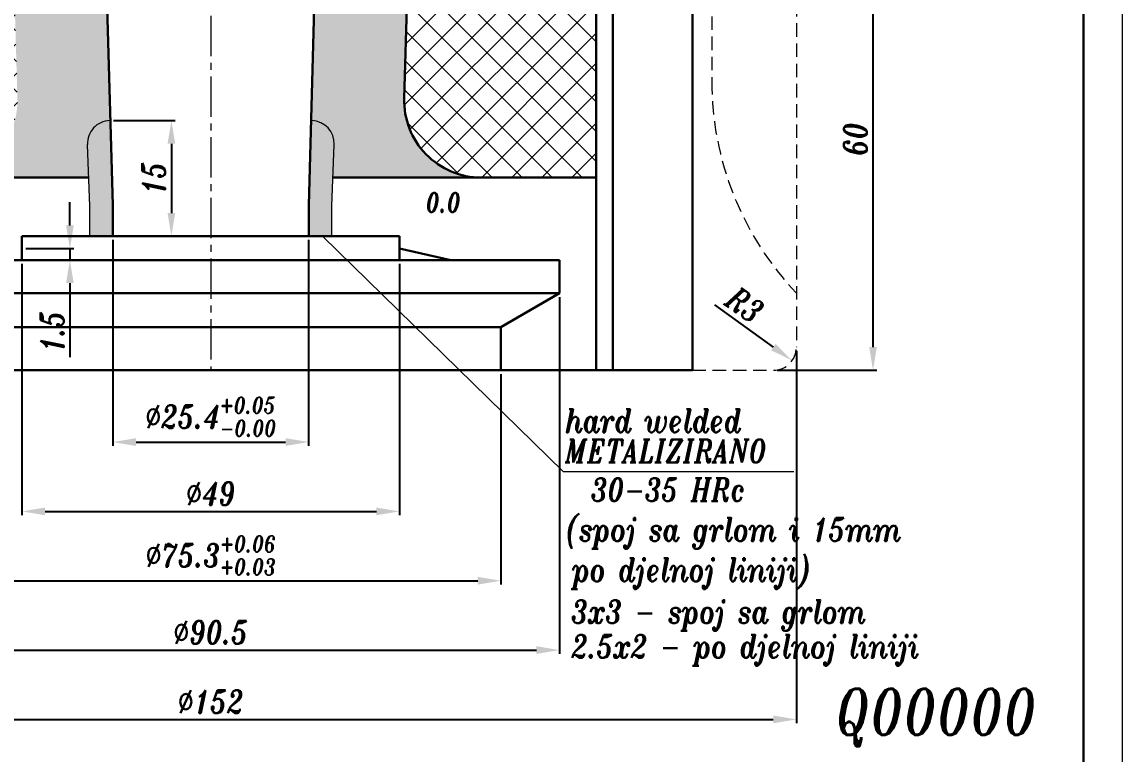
# Model space of a CAD drawing. Extents: x 39 to 1392, y 12 to 642.
# Drawn here: x 736.7 to 879.4, y 68.4 to 163.4 of the extents above; entities that cross this region are included whole.
import ezdxf

# ---------------------------------------------------------------- set-up
doc = ezdxf.new("R2010")
doc.units = 0
doc.header["$LTSCALE"] = 7
doc.header["$MEASUREMENT"] = 0
doc.linetypes.add('CENTER2', pattern=[1.125, 0.75, -0.125, 0.125, -0.125])
doc.linetypes.add('HIDDEN', pattern=[0.375, 0.25, -0.125])
doc.layers.get('0').update_dxf_attribs({"linetype": 'CONTINUOUS', "lineweight": 15})
for name, color, linetype, lineweight in [('1', 1, 'CENTER2', 15), ('2', 2, 'HIDDEN', 15), ('3', 3, 'CONTINUOUS', 30), ('8', 251, 'CONTINUOUS', 15), ('ENGLISH', 252, 'CONTINUOUS', 18)]:
    doc.layers.add(name, color=color, linetype=linetype, lineweight=lineweight)
doc.styles.add('ITALICT', font='ITALICT.shx', dxfattribs={"width": 0.8, "height": 3})
doc.dimstyles.get("Standard").update_dxf_attribs({"dimtxt": 3, "dimasz": 3, "dimexe": 0.5, "dimexo": 0.5, "dimgap": 0.8, "dimtad": 1, "dimdsep": 46, "dimtxsty": 'ITALICT', "dimcen": 0.09, "dimazin": 2, "dimtfac": 1, "dimtmove": 0, "dimatfit": 3, "dimfxl": 1, "dimtolj": 1, "dimtzin": 0, "dimarcsym": 0})

# ---------------------------------------------------------------- blocks, each defined once
blk = doc.blocks.new('*D30')
at = {"color": 0, "lineweight": -2}
for p, q in [((736.66, 132.02), (736.66, 99.39)), ((785.66, 132.02), (785.66, 99.39)), ((739.66, 99.89), (782.66, 99.89))]:
    blk.add_line(p, q, dxfattribs=at)
at = {"color": 0}
for points in [[(739.66, 100.39), (739.66, 99.39), (736.66, 99.89)], [(782.66, 100.39), (782.66, 99.39), (785.66, 99.89)]]:
    blk.add_solid(points, dxfattribs=at)
at = {"color": 0, "insert": (761.16, 102.19), "char_height": 3, "attachment_point": 5, "style": 'ITALICT'}
blk.add_mtext('\\A1;%%c49', dxfattribs=at)
blk = doc.blocks.new('*D36')
at = {"color": 0, "lineweight": -2}
for p, q in [((813.85, 178.22), (847.6, 178.22)), ((847.1, 121.22), (847.1, 175.22)), ((834.66, 118.22), (847.6, 118.22))]:
    blk.add_line(p, q, dxfattribs=at)
at = {"color": 0}
for points in [[(846.6, 175.22), (847.6, 175.22), (847.1, 178.22)], [(846.6, 121.22), (847.6, 121.22), (847.1, 118.22)]]:
    blk.add_solid(points, dxfattribs=at)
at = {"color": 0, "insert": (844.8, 148.22), "char_height": 3, "attachment_point": 5, "rotation": 90, "style": 'ITALICT'}
blk.add_mtext('\\A1;60', dxfattribs=at)
blk = doc.blocks.new('*D47')
at = {"color": 0, "lineweight": -2}
for p, q in [((685.16, 120.72), (685.16, 72.39)), ((837.16, 120.72), (837.16, 72.39)), ((688.16, 72.89), (834.16, 72.89))]:
    blk.add_line(p, q, dxfattribs=at)
at = {"color": 0}
for points in [[(688.16, 73.39), (688.16, 72.39), (685.16, 72.89)], [(834.16, 73.39), (834.16, 72.39), (837.16, 72.89)]]:
    blk.add_solid(points, dxfattribs=at)
at = {"color": 0, "insert": (761.16, 75.19), "char_height": 3, "attachment_point": 5, "style": 'ITALICT'}
blk.add_mtext('\\A1;%%c152', dxfattribs=at)
blk = doc.blocks.new('*D59')
at = {"color": 0, "lineweight": -2}
for p, q in [((748.46, 135.12), (748.46, 108.39)), ((773.86, 135.12), (773.86, 108.39)), ((751.46, 108.89), (770.86, 108.89))]:
    blk.add_line(p, q, dxfattribs=at)
at = {"color": 0}
for points in [[(751.46, 109.39), (751.46, 108.39), (748.46, 108.89)], [(770.86, 108.39), (770.86, 109.39), (773.86, 108.89)]]:
    blk.add_solid(points, dxfattribs=at)
at = {"color": 0, "insert": (761.16, 112.18), "char_height": 3, "attachment_point": 5, "style": 'ITALICT'}
blk.add_mtext('\\A1;%%c25.4{}{\\H0.71x;\\C3;\\S+0.05^ -0.00;}', dxfattribs=at)
blk = doc.blocks.new('*D60')
at = {"color": 0, "lineweight": -2}
for p, q in [((723.51, 117.72), (723.51, 90.39)), ((798.81, 117.72), (798.81, 90.39)), ((726.51, 90.89), (795.81, 90.89))]:
    blk.add_line(p, q, dxfattribs=at)
at = {"color": 0}
for points in [[(726.51, 91.39), (726.51, 90.39), (723.51, 90.89)], [(795.81, 91.39), (795.81, 90.39), (798.81, 90.89)]]:
    blk.add_solid(points, dxfattribs=at)
at = {"color": 0, "insert": (761.16, 94.18), "char_height": 3, "attachment_point": 5, "style": 'ITALICT'}
blk.add_mtext('\\A1;%%c75.3{}{\\H0.71x;\\C3;\\S+0.06^ +0.03;}', dxfattribs=at)
blk = doc.blocks.new('*D61')
at = {"color": 0, "lineweight": -2}
for p, q in [((715.91, 127.71), (715.91, 81.39)), ((806.41, 127.71), (806.41, 81.39)), ((718.91, 81.89), (803.41, 81.89))]:
    blk.add_line(p, q, dxfattribs=at)
at = {"color": 0}
for points in [[(718.91, 82.39), (718.91, 81.39), (715.91, 81.89)], [(803.41, 82.39), (803.41, 81.39), (806.41, 81.89)]]:
    blk.add_solid(points, dxfattribs=at)
at = {"color": 0, "insert": (761.16, 84.19), "char_height": 3, "attachment_point": 5, "style": 'ITALICT'}
blk.add_mtext('\\A1;%%c90.5', dxfattribs=at)
blk = doc.blocks.new('*D62')
at = {"color": 0, "lineweight": -2}
for p, q in [((742.88, 137.02), (742.88, 140.02)), ((737.16, 134.02), (743.38, 134.02)), ((742.88, 134.02), (742.88, 132.52)), ((742.88, 129.52), (742.88, 119.89))]:
    blk.add_line(p, q, dxfattribs=at)
at = {"color": 0}
for points in [[(742.38, 137.02), (743.38, 137.02), (742.88, 134.02)], [(742.38, 129.52), (743.38, 129.52), (742.88, 132.52)]]:
    blk.add_solid(points, dxfattribs=at)
at = {"color": 0, "insert": (740.58, 123.21), "char_height": 3, "attachment_point": 5, "rotation": 90, "style": 'ITALICT'}
blk.add_mtext('\\A1;1.5', dxfattribs=at)
blk = doc.blocks.new('*D72')
at = {"color": 0, "lineweight": -2}
blk.add_line((826.53, 126.71), (834.16, 121.22), dxfattribs=at)
at = {"color": 0}
blk.add_solid([(834.46, 121.63), (833.87, 120.82), (836.6, 119.47)], dxfattribs=at)
at = {"color": 0, "insert": (830.47, 126.71), "char_height": 3, "attachment_point": 5, "rotation": 324.2688, "style": 'ITALICT'}
blk.add_mtext('\\A1;R3', dxfattribs=at)
blk = doc.blocks.new('*D95')
at = {"color": 0, "lineweight": -2}
for p, q in [((748.53, 150.62), (756.55, 150.62)), ((756.05, 147.62), (756.05, 138.62)), ((756.55, 135.62), (756.55, 135.62))]:
    blk.add_line(p, q, dxfattribs=at)
at = {"color": 0}
for points in [[(756.55, 147.62), (755.55, 147.62), (756.05, 150.62)], [(755.55, 138.62), (756.55, 138.62), (756.05, 135.62)]]:
    blk.add_solid(points, dxfattribs=at)
at = {"color": 0, "insert": (753.75, 143.12), "char_height": 3, "attachment_point": 5, "rotation": 90, "style": 'ITALICT'}
blk.add_mtext('\\A1;15', dxfattribs=at)

msp = doc.modelspace()

# ---------------------------------------------------------------- hatches: boundary and pattern name
h = msp.add_hatch(color=256)
h.dxf.hatch_style = 1
h.paths.add_polyline_path([(740.674, 328.721, -0.02924157), (740.2642, 335.721, -0.07458281), (741.4642, 343.721), (738.3406, 343.721, 0.06697383), (737.2642, 335.721, 0.00992357), (737.3139, 333.221, 0.0067559), (737.4044, 331.521, 0.39480514), (740.3977, 328.721)])
h.paths.add_polyline_path([(783.0552, 343.721), (780.8642, 343.721, -0.07458281), (782.0642, 335.721, -0.02924157), (781.6545, 328.721), (781.9308, 328.721, 0.39480514), (784.9241, 331.521, 0.0067559), (785.0146, 333.221, 0.00992357), (785.0642, 335.721, 0.06697383), (783.9878, 343.721)])
h.paths.add_polyline_path([(745.4642, 135.621), (748.4642, 135.621), (748.4642, 139.621), (748.0338, 150.6214, 0.41421356), (745.1534, 147.5064), (745.3211, 143.221), (745.4642, 139.5624)])
h.paths.add_polyline_path([(776.8642, 139.5624), (777.0074, 143.221), (777.1751, 147.5064, 0.41421356), (774.2947, 150.6214), (773.8642, 139.621), (773.8642, 135.621), (775.6465, 135.621), (776.8642, 135.621)])
at = {"layer": '8'}
h = msp.add_hatch(dxfattribs=at)
h.set_pattern_fill('ANSI37', color=256, scale=22, angle=90, style=0)
h.set_pattern_definition([(135, (-2928.744, 3e-29), (-1.9445436, -1.9445436), []), (225, (-2928.744, 3e-29), (1.9445436, -1.9445436), [])])
h.paths.add_polyline_path([(732.4435, 265.1757), (732.4144, 270.6573, 0.02790548), (731.6445, 283.2411, -0.02923352), (730.9142, 295.721, 0.03116951), (729.1207, 324.4642, 0.37816167), (719.1982, 333.221), (711.1642, 333.221), (711.1642, 290.3342), (711.1642, 275.7329)])
h.paths.add_polyline_path([(734.1222, 196.6787, -0.02444347), (732.6644, 223.5573), (732.4435, 265.1757), (711.1642, 275.7329), (711.1642, 198.2861), (717.3083, 196.6787)])
h.paths.add_polyline_path([(711.1642, 198.2861), (711.1642, 196.6787), (717.3083, 196.6787)])
h.paths.add_polyline_path([(734.9821, 188.7527, 0.01055351), (734.6942, 191.6085, -0.00049258), (734.6289, 192.1473), (717.3083, 196.6787), (711.1642, 196.6787), (711.1642, 188.7527)])
h.paths.add_polyline_path([(734.6289, 192.1473, -0.00413807), (734.1222, 196.6787), (717.3083, 196.6787)])
h.paths.add_polyline_path([(735.1861, 184.6787), (735.169, 185.282, 0.01278043), (734.9821, 188.7527), (711.1642, 188.7527), (711.1642, 184.6787)])
h.paths.add_polyline_path([(735.4101, 176.7527), (735.1861, 184.6787), (711.1642, 184.6787), (711.1642, 181.1079), (711.1642, 176.7527)])
h.paths.add_polyline_path([(736.0671, 153.5035), (735.4101, 176.7527), (711.1642, 176.7527), (711.1642, 143.221), (726.0711, 143.221, 0.4225132)])
h.paths.add_polyline_path([(811.1642, 143.221), (811.1642, 176.7527), (786.9184, 176.7527), (786.2614, 153.5035, 0.4225132), (796.2574, 143.221)])
h.paths.add_polyline_path([(811.1642, 176.7527), (786.9184, 176.7527), (786.2614, 153.5035, 0.4225132), (796.2574, 143.221), (811.1642, 143.221)])
h.paths.add_polyline_path([(811.1642, 181.1079), (811.1642, 184.6787), (787.1424, 184.6787), (786.9184, 176.7527), (811.1642, 176.7527)])
h.paths.add_polyline_path([(811.1642, 188.7527), (787.3464, 188.7527, 0.01278043), (787.1594, 185.282), (787.1424, 184.6787), (811.1642, 184.6787)])
h.paths.add_polyline_path([(811.1642, 196.6787), (788.2062, 196.6787, -0.00463066), (787.6343, 191.6085, 0.01055351), (787.3464, 188.7527), (811.1642, 188.7527)])
h.paths.add_polyline_path([(811.1642, 250.1125), (811.1642, 290.3342), (811.1642, 333.221), (803.1302, 333.221, 0.37816167), (793.2078, 324.4642, 0.03116951), (791.4142, 295.721, -0.02923352), (790.6839, 283.2411, 0.02790548), (789.9141, 270.6573), (789.6641, 223.5573, -0.02444347), (788.2062, 196.6787), (811.1642, 196.6787)])
h.paths.add_polyline_path([(811.1642, 143.221), (811.1642, 176.7527), (786.9184, 176.7527), (786.2614, 153.5035, 0.4225132), (796.2574, 143.221)])
h.paths.add_polyline_path([(712.0847, 323.4442), (718.0915, 329.7377), (722.4318, 325.5951), (716.4251, 319.3016)], flags=24)
h.paths.add_polyline_path([(718.6478, 259.2459), (718.6478, 266.6543), (721.2728, 266.6543), (721.2728, 259.2459)], flags=24)
h.paths.add_polyline_path([(719.0862, 247.2936), (719.0862, 259.4222), (723.5862, 259.4222), (723.5862, 247.2936)], flags=24)
h.paths.add_polyline_path([(725.444, 160.3104), (732.4092, 155.0974), (728.814, 150.2938), (721.8488, 155.5068)], flags=24)
h.paths.add_polyline_path([(799.2123, 259.2449), (799.2123, 266.6533), (801.8373, 266.6533), (801.8373, 259.2449)], flags=24)
h.paths.add_polyline_path([(799.7179, 247.2936), (799.7179, 259.4222), (804.2179, 259.4222), (804.2179, 247.2936)], flags=24)
h = msp.add_hatch(dxfattribs=at)
h.set_pattern_fill('DOTS', color=256, scale=15)
h.set_pattern_definition([(0, (-1332.837, 0), (0.46875, 0.9375), [0, -0.9375])])
h.paths.add_polyline_path([(737.3139, 333.221), (719.1982, 333.221, -0.37816167), (729.1207, 324.4642, -0.03116951), (730.9142, 295.721, 0.02923352), (731.6445, 283.2411, -0.02790548), (732.4144, 270.6573), (732.4435, 265.1757), (732.6644, 223.5573, 0.02444347), (734.1222, 196.6787), (739.2012, 196.6787, -0.63816437), (742.2291, 190.1589, -0.22087871), (739.2012, 188.7527), (734.9821, 188.7527, -0.01278043), (735.169, 185.282), (735.1861, 184.6787), (739.2012, 184.6787, -1), (739.2012, 176.7527), (735.4101, 176.7527), (736.0671, 153.5035, -0.4225132), (726.0711, 143.221), (745.3211, 143.221), (745.4642, 139.5624), (745.4642, 135.621), (748.4642, 135.621), (748.4642, 139.621), (747.1642, 185.621, 0.02333708), (746.6056, 193.0639, -0.02907743), (744.6642, 223.621), (744.4142, 270.721, 0.02790548), (743.5626, 284.6407, -0.02923352), (742.9142, 295.721, 0.03308873), (740.7886, 327.8058, -0.00384344), (740.674, 328.721), (740.3977, 328.721, -0.39480514), (737.4044, 331.521, -0.0067559)])
h.paths.add_polyline_path([(742.2291, 190.1589, 0.63816437), (739.2012, 196.6787), (734.1222, 196.6787, 0.00413807), (734.6289, 192.1473)])
h.paths.add_polyline_path([(734.6289, 192.1473, 0.00049258), (734.6942, 191.6085, -0.01055351), (734.9821, 188.7527), (739.2012, 188.7527, 0.22087871), (742.2291, 190.1589)])
h.paths.add_polyline_path([(739.2012, 176.7527, 1), (739.2012, 184.6787), (735.1861, 184.6787), (735.4101, 176.7527)])
h.paths.add_polyline_path([(784.9241, 331.521, -0.39480514), (781.9308, 328.721), (781.6545, 328.721, -0.00384344), (781.5398, 327.8058, 0.03308873), (779.4142, 295.721, -0.02923352), (778.7658, 284.6407, 0.02790548), (777.9142, 270.721), (777.8179, 252.5808), (777.6642, 223.621, -0.02907743), (775.7229, 193.0639, 0.02333708), (775.1642, 185.621), (773.8642, 139.621), (773.8642, 135.621), (775.6465, 135.621), (776.8642, 135.621), (776.8642, 139.5624), (777.0074, 143.221), (796.2574, 143.221, -0.4225132), (786.2614, 153.5035), (786.9184, 176.7527), (783.1272, 176.7527, -1), (783.1272, 184.6787), (787.1424, 184.6787), (787.1594, 185.282, -0.01278043), (787.3464, 188.7527), (783.1272, 188.7527, -1), (783.1272, 196.6787), (788.2062, 196.6787, 0.02444347), (789.6641, 223.5573), (789.9141, 270.6573, -0.02790548), (790.6839, 283.2411, 0.02923352), (791.4142, 295.721, -0.03116951), (793.2078, 324.4642, -0.37816167), (803.1302, 333.221), (785.0146, 333.221, -0.0067559)])
h.paths.add_polyline_path([(787.6343, 191.6085, 0.00463066), (788.2062, 196.6787), (783.1272, 196.6787, 1), (783.1272, 188.7527), (787.3464, 188.7527, -0.01055351)])
h.paths.add_polyline_path([(783.1272, 184.6787, 1), (783.1272, 176.7527), (786.9184, 176.7527), (787.1424, 184.6787)])
h.paths.add_polyline_path([(735.2389, 253.869), (735.2389, 261.2107), (737.8639, 261.2107), (737.8639, 253.869)], flags=24)
h.paths.add_polyline_path([(736.2163, 244.9743), (736.2163, 253.0815), (739.9663, 253.0815), (739.9663, 244.9743)], flags=24)
h.paths.add_polyline_path([(736.0417, 231.8731), (741.1988, 231.9005), (741.2307, 225.9006), (736.0736, 225.8732)], flags=24)
h.paths.add_polyline_path([(782.7462, 244.9743), (782.7462, 253.0815), (786.4962, 253.0815), (786.4962, 244.9743)], flags=24)
h.paths.add_polyline_path([(781.7688, 253.869), (781.7688, 261.2107), (784.3938, 261.2107), (784.3938, 253.869)], flags=24)

# ---------------------------------------------------------------- linework, layer by layer
for p, q in [((879.4079, 612.9628), (879.4079, 12.3608)), ((745.4665, 139.5037), (745.1534, 147.5064)), ((776.8619, 139.5037), (777.1751, 147.5064)), ((745.4642, 135.621), (745.4642, 139.621)), ((776.8642, 135.621), (776.8642, 139.621)), ((806.9213, 105.0183), (775.6465, 135.621)), ((836.8362, 105.0183), (806.9213, 105.0183))]:
    msp.add_line(p, q)
for centre, start, end in [((748.1511, 147.6237), 92.240865, 182.240865), ((774.1774, 147.6237), 357.759135, 87.759135)]:
    msp.add_arc(centre, 3, start, end)
at = {"layer": '1'}
msp.add_line((761.1642, 353.221), (761.1642, 118.221), dxfattribs=at)
at = {"layer": '2'}
for p, q in [((826.1642, 240.2766), (826.1642, 155.771)), ((837.1642, 236.7527), (837.1642, 121.221)), ((823.6642, 118.221), (834.1642, 118.221))]:
    msp.add_line(p, q, dxfattribs=at)
for centre, radius, start, end in [((866.1642, 155.771), 40, 180, 223.531152), ((834.1642, 121.221), 3, 270, 0)]:
    msp.add_arc(centre, radius, start, end, dxfattribs=at)
at = {"layer": '3'}
for p, q in [((874.4079, 607.9628), (874.4079, 17.3608)), ((811.1642, 353.221), (811.1642, 118.221)), ((823.6642, 353.221), (823.6642, 118.221)), ((747.1642, 185.621), (748.4642, 139.621)), ((775.1642, 185.621), (773.8642, 139.621)), ((787.1594, 185.282), (786.2614, 153.5035)), ((813.3481, 178.221), (813.3481, 118.221)), ((745.3211, 143.221), (711.1642, 143.221)), ((777.0074, 143.221), (811.1642, 143.221)), ((748.4642, 135.621), (748.4642, 139.621)), ((773.8642, 135.621), (773.8642, 139.621)), ((761.1642, 135.621), (736.6642, 135.621)), ((736.6642, 132.521), (736.6642, 135.621)), ((761.1642, 135.621), (785.6642, 135.621)), ((785.6642, 132.521), (785.6642, 135.621)), ((785.6642, 134.021), (792.3213, 132.521)), ((761.1642, 132.521), (715.9142, 132.521)), ((761.1642, 132.521), (806.4142, 132.521)), ((806.4142, 128.2089), (806.4142, 132.521)), ((715.9142, 128.2089), (761.1642, 128.2089)), ((806.4142, 128.2089), (761.1642, 128.2089)), ((798.8142, 123.821), (806.4142, 128.2089)), ((761.1642, 123.821), (723.5142, 123.821)), ((761.1642, 123.821), (798.8142, 123.821)), ((798.8142, 118.221), (798.8142, 123.821)), ((761.1642, 118.221), (698.6642, 118.221)), ((761.1642, 118.221), (823.6642, 118.221))]:
    msp.add_line(p, q, dxfattribs=at)
msp.add_arc((796.2574, 153.221), 10, 178.381202, 270, dxfattribs=at)

# ---------------------------------------------------------------- texts
at = {"style": 'ITALICT', "width": 0.8}
for s, height, p in [('0.0', 2.5, (789.0657, 138.7304)), ('METALIZIRANO', 3, (807.1448, 106.2177)), ('30-35 HRc', 3, (810.5057, 101.2093)), ('(spoj sa grlom i 15mm', 3, (807.3024, 96.0367)), ('po djelnoj liniji)', 3, (808.0348, 90.8052)), ('3x3 - spoj sa grlom', 3, (807.9516, 85.3719)), ('2.5x2 - po djelnoj liniji', 3, (807.9516, 80.8645)), ('Q00000', 6, (842.253, 70.8669))]:
    msp.add_text(s, height=height, dxfattribs=at).set_placement(p)
at = {"layer": 'ENGLISH', "style": 'ITALICT', "width": 0.8}
msp.add_text('hard welded', height=3, dxfattribs=at).set_placement((807.1448, 110.1494))

# ---------------------------------------------------------------- dimensions: what is measured, and where the dimension line sits
for base, p1, p2, picture, middle in [((847.0996, 178.221), (834.1642, 118.221), (813.3481, 178.221), '*D36', (844.7996, 148.221)), ((756.0546, 135.621), (748.0338, 150.6214), (756.0546, 135.621), '*D95', (753.7546, 143.1212)), ((742.8797, 132.521), (736.6642, 134.021), (742.8797, 132.521), '*D62', (740.5797, 123.2067))]:
    dim = msp.add_linear_dim(base=base, p1=p1, p2=p2, angle=90, dimstyle='Standard')
    dim.commit()
    dim.dimension.update_dxf_attribs({"geometry": picture, "text_midpoint": middle})
dim = msp.add_linear_dim(base=(773.8642, 108.8925), p1=(748.4642, 135.621), p2=(773.8642, 135.621), text='<>{}{\\H0.71x;\\C3;\\S+0.05^ -0.00;}', dimstyle='Standard', override={"dimpost": '%%c<>', "dimtp": 0.05, "dimtm": 0, "dimtdec": 2, "dimtmove": 0, "dimtzin": 0})
dim.commit()
dim.dimension.update_dxf_attribs({"geometry": '*D59', "text_midpoint": (761.1642, 112.1775)})
for base, p1, p2, text, override, picture, middle in [((785.6642, 99.8925), (736.6642, 132.521), (785.6642, 132.521), '%%c<>', {"dimtmove": 0}, '*D30', (761.1642, 99.8925)), ((806.4142, 81.8925), (715.9142, 128.2089), (806.4142, 128.2089), '%%c<>', {"dimtmove": 0}, '*D61', (761.1642, 81.8925)), ((837.1642, 72.8925), (685.1642, 121.221), (837.1642, 121.221), '%%c<>', {"dimtmove": 0}, '*D47', (761.1642, 72.8925)), ((798.8142, 90.8925), (723.5142, 118.221), (798.8142, 118.221), '%%c<>{}{\\H0.71x;\\C3;\\S+0.06^ +0.03;}', {"dimtp": 0.06, "dimtm": -0.03, "dimtdec": 2, "dimtmove": 0, "dimtzin": 0}, '*D60', (761.1642, 90.8925))]:
    dim = msp.add_linear_dim(base=base, p1=p1, p2=p2, text=text, dimstyle='Standard', override=override)
    dim.commit()
    dim.dimension.update_dxf_attribs({"geometry": picture, "text_midpoint": middle, "dimtype": 160})
dim = msp.add_radius_dim(center=(834.1642, 121.221), mpoint=(836.5995, 119.4691), dimstyle='Standard', override={"dimtmove": 1})
dim.commit()
dim.dimension.update_dxf_attribs({"geometry": '*D72', "text_midpoint": (829.1313, 124.8417), "dimtype": 164})

doc.saveas('drawing.dxf')
